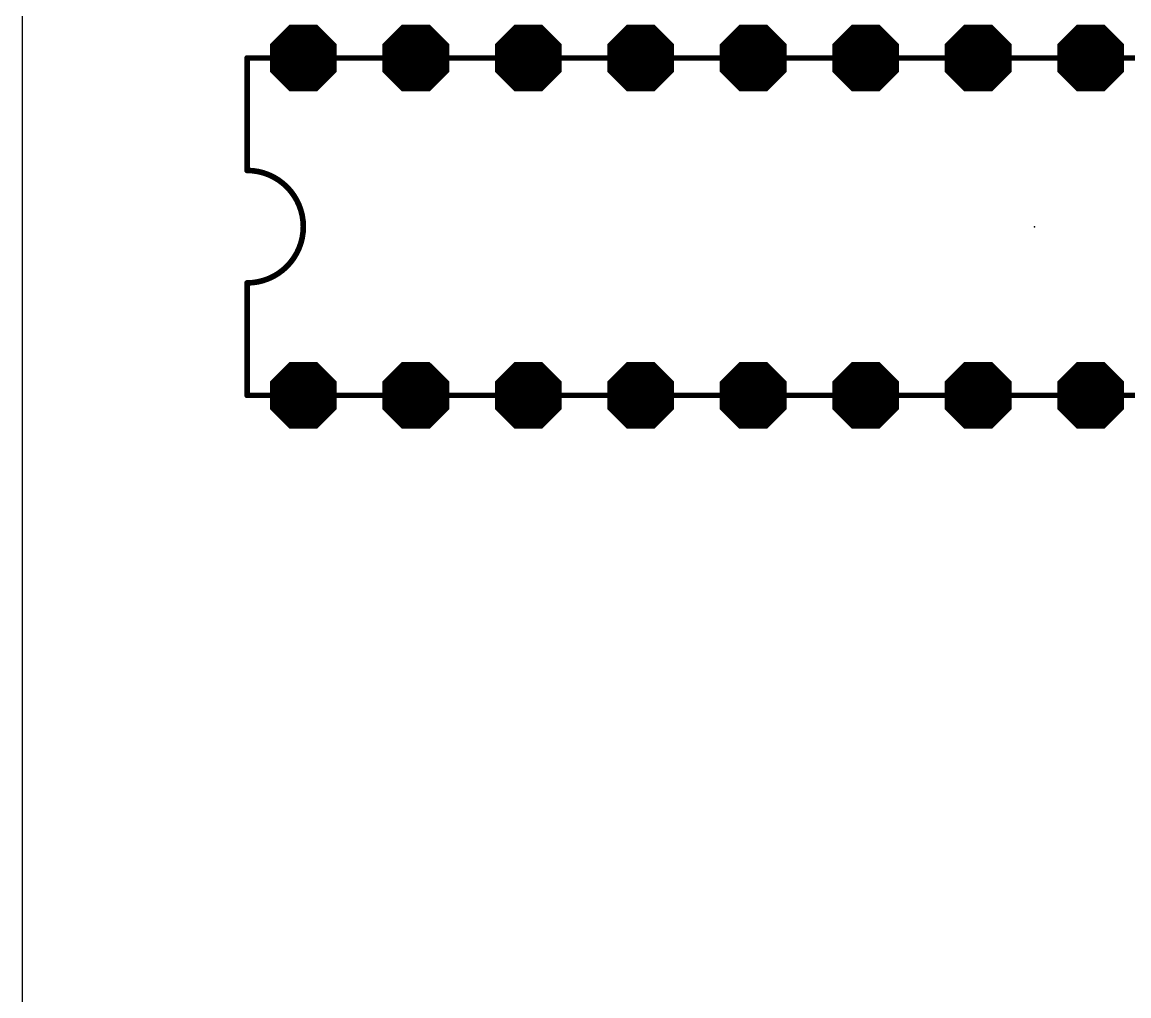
# Model space of a CAD drawing. Extents: x -5 to 105, y 0 to 80.
# Drawn here: x 0 to 24.99, y 22 to 43.99 of the extents above; entities that cross this region are included whole.
import ezdxf

# ---------------------------------------------------------------- set-up
doc = ezdxf.new("R2010")
doc.units = 0
for name, color, linetype in [('17', 82, 'CONTINUOUS'), ('20', 7, 'CONTINUOUS'), ('21', 253, 'CONTINUOUS'), ('23', 7, 'CONTINUOUS')]:
    doc.layers.add(name, color=color, linetype=linetype)

# ---------------------------------------------------------------- blocks, each defined once
blk = doc.blocks.new('OCTAGONP')
at = {"const_width": 0.5}
blk.add_lwpolyline([(-0.25, -0.1036), (-0.25, 0.1036), (-0.1036, 0.25), (0.1036, 0.25), (0.25, 0.1036), (0.25, -0.1036), (0.1036, -0.25), (-0.1036, -0.25), (-0.25, -0.1036), (-0.25, 0.1036)], dxfattribs=at)

msp = doc.modelspace()

# ---------------------------------------------------------------- linework, layer by layer
at = {"layer": '20'}
msp.add_line((0, 80), (0, 0), dxfattribs=at)
at = {"layer": '21', "const_width": 0.127}
for points in [[(5.08, 43.18), (40.64, 43.18)], [(5.08, 40.64), (5.08, 43.18)], [(5.08, 35.56), (5.08, 38.1)], [(40.64, 35.56), (5.08, 35.56)]]:
    msp.add_lwpolyline(points, dxfattribs=at)
at = {"layer": '21'}
for points, const_width in [([(5.08, 43.2118, 1), (5.08, 43.1482)], 0.0635), ([(5.1117, 43.18, 1), (5.0483, 43.18)], 0.0635), ([(5.08, 40.6718, 1), (5.08, 40.6082)], 0.0635), ([(5.08, 38.1, 1), (5.08, 40.64)], 0.127), ([(5.0483, 40.64, 1), (5.1117, 40.64)], 0.0635), ([(5.08, 38.1318, 1), (5.08, 38.0682)], 0.0635), ([(5.1117, 38.1, 1), (5.0483, 38.1)], 0.0635), ([(5.08, 35.5918, 1), (5.08, 35.5282)], 0.0635), ([(5.0483, 35.56, 1), (5.1117, 35.56)], 0.0635)]:
    msp.add_lwpolyline(points, format="xyb", dxfattribs=dict(at, const_width=const_width))
at = {"layer": '23'}
msp.add_point((22.86, 39.37), dxfattribs=at)

# ---------------------------------------------------------------- block references
at = {"layer": '17', "xscale": 1.508, "yscale": 1.508, "rotation": 90}
for p in [(6.35, 43.18), (6.35, 43.18), (8.89, 43.18), (8.89, 43.18), (11.43, 43.18), (11.43, 43.18), (13.97, 43.18), (13.97, 43.18), (16.51, 43.18), (16.51, 43.18), (19.05, 43.18), (19.05, 43.18), (21.59, 43.18), (21.59, 43.18), (24.13, 43.18), (24.13, 43.18), (6.35, 35.56), (6.35, 35.56), (8.89, 35.56), (8.89, 35.56), (11.43, 35.56), (11.43, 35.56), (13.97, 35.56), (13.97, 35.56), (16.51, 35.56), (16.51, 35.56), (19.05, 35.56), (19.05, 35.56), (21.59, 35.56), (21.59, 35.56), (24.13, 35.56), (24.13, 35.56)]:
    msp.add_blockref('OCTAGONP', p, dxfattribs=at)

doc.saveas('drawing.dxf')
